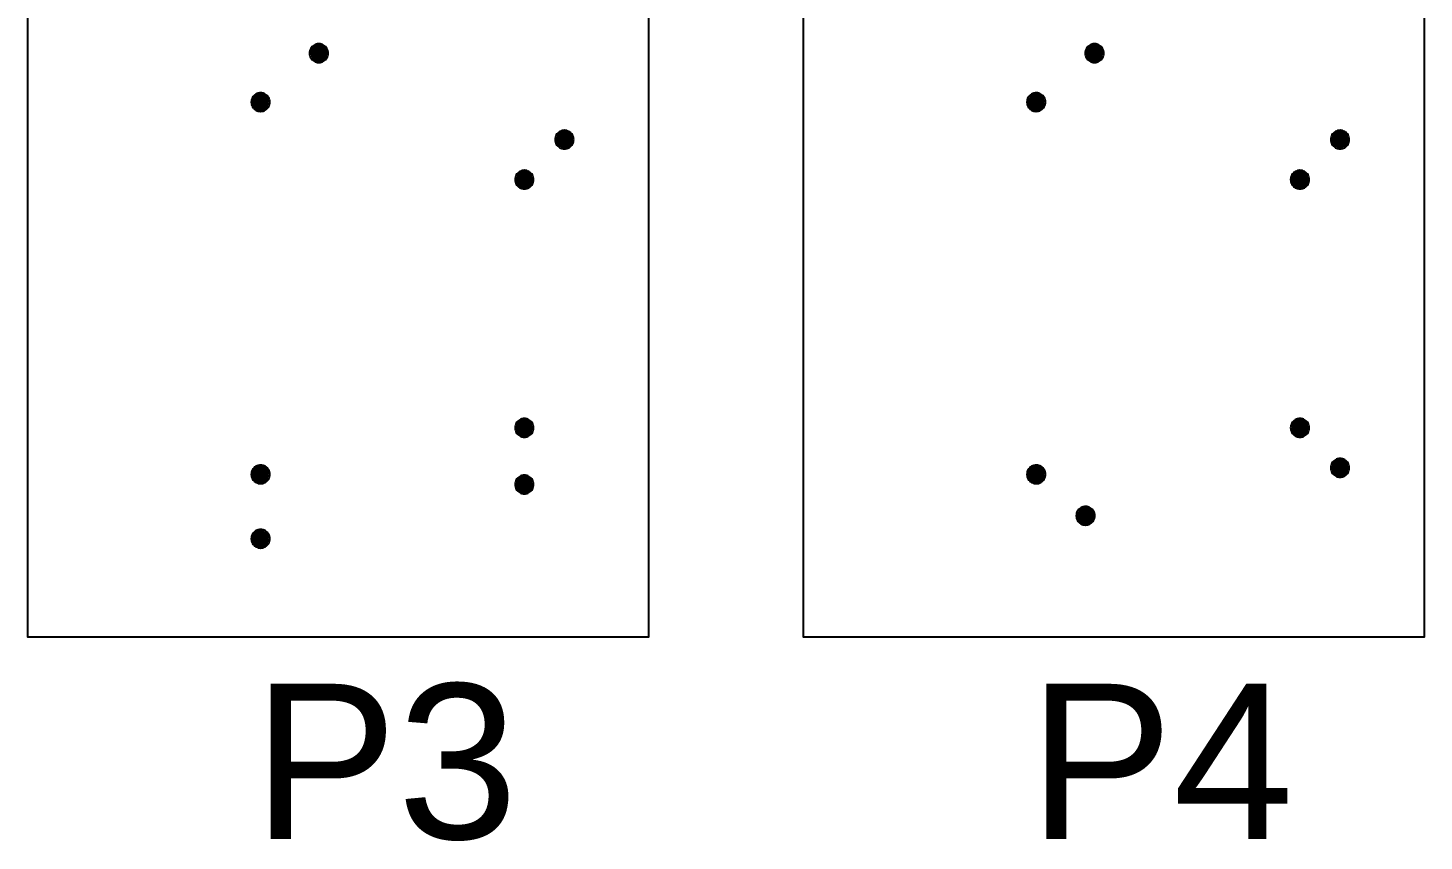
# Model space of a CAD drawing. Extents: x -2 to 177, y -6 to 16.
# Drawn here: x 123 to 132, y -5.81 to -0.57 of the extents above; entities that cross this region are included whole.
import ezdxf

# ---------------------------------------------------------------- set-up
doc = ezdxf.new("R2010")
doc.units = 0
doc.layers.get('0').update_dxf_attribs({"color": 255, "linetype": 'continuous'})
for name, color, linetype in [('Outline', 1, 'continuous'), ('P3', 121, 'continuous'), ('P4', 235, 'continuous'), ('V3', 115, 'continuous'), ('V4', 164, 'continuous')]:
    doc.layers.add(name, color=color, linetype=linetype)
doc.styles.get("Standard").update_dxf_attribs({"font": 'ARIAL.TTF'})

msp = doc.modelspace()

# ---------------------------------------------------------------- linework, layer by layer
at = {"layer": 'Outline'}
for points in [[(127, 4.5), (127, -4.5), (123, -4.5), (123, 4.5)], [(132, 4.5), (132, -4.5), (128, -4.5), (128, 4.5)]]:
    msp.add_lwpolyline(points, close=True, dxfattribs=at)
at = {"layer": 'P3'}
for points in [[(124.9354, -0.735), (124.9348, -0.7272), (124.9333, -0.7195), (124.9308, -0.7121), (124.9273, -0.705), (124.923, -0.6985), (124.9178, -0.6926), (124.9119, -0.6874), (124.9054, -0.6831), (124.8983, -0.6796), (124.8909, -0.6771), (124.8832, -0.6755), (124.8754, -0.675), (124.8675, -0.6755), (124.8598, -0.6771), (124.8524, -0.6796), (124.8454, -0.6831), (124.8388, -0.6874), (124.8329, -0.6926), (124.8278, -0.6985), (124.8234, -0.705), (124.8199, -0.7121), (124.8174, -0.7195), (124.8159, -0.7272), (124.8154, -0.735), (124.8159, -0.7429), (124.8174, -0.7506), (124.8199, -0.758), (124.8234, -0.765), (124.8278, -0.7716), (124.8329, -0.7775), (124.8388, -0.7826), (124.8454, -0.787), (124.8524, -0.7905), (124.8598, -0.793), (124.8675, -0.7945), (124.8754, -0.795), (124.8832, -0.7945), (124.8909, -0.793), (124.8983, -0.7905), (124.9054, -0.787), (124.9119, -0.7826), (124.9178, -0.7775), (124.923, -0.7716), (124.9273, -0.765), (124.9308, -0.758), (124.9333, -0.7506), (124.9348, -0.7429), (124.9354, -0.735)], [(124.56, -1.05), (124.5595, -1.0422), (124.558, -1.0345), (124.5554, -1.027), (124.552, -1.02), (124.5476, -1.0135), (124.5424, -1.0076), (124.5365, -1.0024), (124.53, -0.998), (124.523, -0.9946), (124.5155, -0.992), (124.5078, -0.9905), (124.5, -0.99), (124.4922, -0.9905), (124.4845, -0.992), (124.477, -0.9946), (124.47, -0.998), (124.4635, -1.0024), (124.4576, -1.0076), (124.4524, -1.0135), (124.448, -1.02), (124.4446, -1.027), (124.442, -1.0345), (124.4405, -1.0422), (124.44, -1.05), (124.4405, -1.0578), (124.442, -1.0655), (124.4446, -1.073), (124.448, -1.08), (124.4524, -1.0865), (124.4576, -1.0924), (124.4635, -1.0976), (124.47, -1.102), (124.477, -1.1054), (124.4845, -1.108), (124.4922, -1.1095), (124.5, -1.11), (124.5078, -1.1095), (124.5155, -1.108), (124.523, -1.1054), (124.53, -1.102), (124.5365, -1.0976), (124.5424, -1.0924), (124.5476, -1.0865), (124.552, -1.08), (124.5554, -1.073), (124.558, -1.0655), (124.5595, -1.0578), (124.56, -1.05)], [(126.5181, -1.2919), (126.5176, -1.2841), (126.516, -1.2764), (126.5135, -1.2689), (126.5101, -1.2619), (126.5057, -1.2554), (126.5005, -1.2495), (126.4946, -1.2443), (126.4881, -1.2399), (126.4811, -1.2365), (126.4736, -1.234), (126.4659, -1.2324), (126.4581, -1.2319), (126.4503, -1.2324), (126.4426, -1.234), (126.4351, -1.2365), (126.4281, -1.2399), (126.4216, -1.2443), (126.4157, -1.2495), (126.4105, -1.2554), (126.4061, -1.2619), (126.4027, -1.2689), (126.4001, -1.2764), (126.3986, -1.2841), (126.3981, -1.2919), (126.3986, -1.2997), (126.4001, -1.3074), (126.4027, -1.3149), (126.4061, -1.3219), (126.4105, -1.3284), (126.4157, -1.3343), (126.4216, -1.3395), (126.4281, -1.3439), (126.4351, -1.3473), (126.4426, -1.3499), (126.4503, -1.3514), (126.4581, -1.3519), (126.4659, -1.3514), (126.4736, -1.3499), (126.4811, -1.3473), (126.4881, -1.3439), (126.4946, -1.3395), (126.5005, -1.3343), (126.5057, -1.3284), (126.5101, -1.3219), (126.5135, -1.3149), (126.516, -1.3074), (126.5176, -1.2997), (126.5181, -1.2919)], [(126.26, -1.55), (126.2595, -1.5422), (126.258, -1.5345), (126.2554, -1.527), (126.252, -1.52), (126.2476, -1.5135), (126.2424, -1.5076), (126.2365, -1.5024), (126.23, -1.498), (126.223, -1.4946), (126.2155, -1.492), (126.2078, -1.4905), (126.2, -1.49), (126.1922, -1.4905), (126.1845, -1.492), (126.177, -1.4946), (126.17, -1.498), (126.1635, -1.5024), (126.1576, -1.5076), (126.1524, -1.5135), (126.148, -1.52), (126.1446, -1.527), (126.142, -1.5345), (126.1405, -1.5422), (126.14, -1.55), (126.1405, -1.5578), (126.142, -1.5655), (126.1446, -1.573), (126.148, -1.58), (126.1524, -1.5865), (126.1576, -1.5924), (126.1635, -1.5976), (126.17, -1.602), (126.177, -1.6054), (126.1845, -1.608), (126.1922, -1.6095), (126.2, -1.61), (126.2078, -1.6095), (126.2155, -1.608), (126.223, -1.6054), (126.23, -1.602), (126.2365, -1.5976), (126.2424, -1.5924), (126.2476, -1.5865), (126.252, -1.58), (126.2554, -1.573), (126.258, -1.5655), (126.2595, -1.5578), (126.26, -1.55)], [(126.26, -3.15), (126.2595, -3.1422), (126.258, -3.1345), (126.2554, -3.127), (126.252, -3.12), (126.2476, -3.1135), (126.2424, -3.1076), (126.2365, -3.1024), (126.23, -3.098), (126.223, -3.0946), (126.2155, -3.092), (126.2078, -3.0905), (126.2, -3.09), (126.1922, -3.0905), (126.1845, -3.092), (126.177, -3.0946), (126.17, -3.098), (126.1635, -3.1024), (126.1576, -3.1076), (126.1524, -3.1135), (126.148, -3.12), (126.1446, -3.127), (126.142, -3.1345), (126.1405, -3.1422), (126.14, -3.15), (126.1405, -3.1578), (126.142, -3.1655), (126.1446, -3.173), (126.148, -3.18), (126.1524, -3.1865), (126.1576, -3.1924), (126.1635, -3.1976), (126.17, -3.202), (126.177, -3.2054), (126.1845, -3.208), (126.1922, -3.2095), (126.2, -3.21), (126.2078, -3.2095), (126.2155, -3.208), (126.223, -3.2054), (126.23, -3.202), (126.2365, -3.1976), (126.2424, -3.1924), (126.2476, -3.1865), (126.252, -3.18), (126.2554, -3.173), (126.258, -3.1655), (126.2595, -3.1578), (126.26, -3.15)], [(124.56, -3.45), (124.5595, -3.4422), (124.558, -3.4345), (124.5554, -3.427), (124.552, -3.42), (124.5476, -3.4135), (124.5424, -3.4076), (124.5365, -3.4024), (124.53, -3.398), (124.523, -3.3946), (124.5155, -3.392), (124.5078, -3.3905), (124.5, -3.39), (124.4922, -3.3905), (124.4845, -3.392), (124.477, -3.3946), (124.47, -3.398), (124.4635, -3.4024), (124.4576, -3.4076), (124.4524, -3.4135), (124.448, -3.42), (124.4446, -3.427), (124.442, -3.4345), (124.4405, -3.4422), (124.44, -3.45), (124.4405, -3.4578), (124.442, -3.4655), (124.4446, -3.473), (124.448, -3.48), (124.4524, -3.4865), (124.4576, -3.4924), (124.4635, -3.4976), (124.47, -3.502), (124.477, -3.5054), (124.4845, -3.508), (124.4922, -3.5095), (124.5, -3.51), (124.5078, -3.5095), (124.5155, -3.508), (124.523, -3.5054), (124.53, -3.502), (124.5365, -3.4976), (124.5424, -3.4924), (124.5476, -3.4865), (124.552, -3.48), (124.5554, -3.473), (124.558, -3.4655), (124.5595, -3.4578), (124.56, -3.45)], [(126.26, -3.515), (126.2595, -3.5072), (126.258, -3.4995), (126.2554, -3.492), (126.252, -3.485), (126.2476, -3.4785), (126.2424, -3.4726), (126.2365, -3.4674), (126.23, -3.463), (126.223, -3.4596), (126.2155, -3.457), (126.2078, -3.4555), (126.2, -3.455), (126.1922, -3.4555), (126.1845, -3.457), (126.177, -3.4596), (126.17, -3.463), (126.1635, -3.4674), (126.1576, -3.4726), (126.1524, -3.4785), (126.148, -3.485), (126.1446, -3.492), (126.142, -3.4995), (126.1405, -3.5072), (126.14, -3.515), (126.1405, -3.5228), (126.142, -3.5305), (126.1446, -3.538), (126.148, -3.545), (126.1524, -3.5515), (126.1576, -3.5574), (126.1635, -3.5626), (126.17, -3.567), (126.177, -3.5704), (126.1845, -3.573), (126.1922, -3.5745), (126.2, -3.575), (126.2078, -3.5745), (126.2155, -3.573), (126.223, -3.5704), (126.23, -3.567), (126.2365, -3.5626), (126.2424, -3.5574), (126.2476, -3.5515), (126.252, -3.545), (126.2554, -3.538), (126.258, -3.5305), (126.2595, -3.5228), (126.26, -3.515)], [(124.56, -3.865), (124.5595, -3.8572), (124.558, -3.8495), (124.5554, -3.842), (124.552, -3.835), (124.5476, -3.8285), (124.5424, -3.8226), (124.5365, -3.8174), (124.53, -3.813), (124.523, -3.8096), (124.5155, -3.807), (124.5078, -3.8055), (124.5, -3.805), (124.4922, -3.8055), (124.4845, -3.807), (124.477, -3.8096), (124.47, -3.813), (124.4635, -3.8174), (124.4576, -3.8226), (124.4524, -3.8285), (124.448, -3.835), (124.4446, -3.842), (124.442, -3.8495), (124.4405, -3.8572), (124.44, -3.865), (124.4405, -3.8728), (124.442, -3.8805), (124.4446, -3.888), (124.448, -3.895), (124.4524, -3.9015), (124.4576, -3.9074), (124.4635, -3.9126), (124.47, -3.917), (124.477, -3.9204), (124.4845, -3.923), (124.4922, -3.9245), (124.5, -3.925), (124.5078, -3.9245), (124.5155, -3.923), (124.523, -3.9204), (124.53, -3.917), (124.5365, -3.9126), (124.5424, -3.9074), (124.5476, -3.9015), (124.552, -3.895), (124.5554, -3.888), (124.558, -3.8805), (124.5595, -3.8728), (124.56, -3.865)]]:
    msp.add_lwpolyline(points, close=True, dxfattribs=at)
at = {"layer": 'P4'}
for points in [[(129.9354, -0.735), (129.9348, -0.7272), (129.9333, -0.7195), (129.9308, -0.7121), (129.9273, -0.705), (129.923, -0.6985), (129.9178, -0.6926), (129.9119, -0.6874), (129.9054, -0.6831), (129.8983, -0.6796), (129.8909, -0.6771), (129.8832, -0.6755), (129.8754, -0.675), (129.8675, -0.6755), (129.8598, -0.6771), (129.8524, -0.6796), (129.8454, -0.6831), (129.8388, -0.6874), (129.8329, -0.6926), (129.8278, -0.6985), (129.8234, -0.705), (129.8199, -0.7121), (129.8174, -0.7195), (129.8159, -0.7272), (129.8154, -0.735), (129.8159, -0.7429), (129.8174, -0.7506), (129.8199, -0.758), (129.8234, -0.765), (129.8278, -0.7716), (129.8329, -0.7775), (129.8388, -0.7826), (129.8454, -0.787), (129.8524, -0.7905), (129.8598, -0.793), (129.8675, -0.7945), (129.8754, -0.795), (129.8832, -0.7945), (129.8909, -0.793), (129.8983, -0.7905), (129.9054, -0.787), (129.9119, -0.7826), (129.9178, -0.7775), (129.923, -0.7716), (129.9273, -0.765), (129.9308, -0.758), (129.9333, -0.7506), (129.9348, -0.7429), (129.9354, -0.735)], [(129.56, -1.05), (129.5595, -1.0422), (129.558, -1.0345), (129.5554, -1.027), (129.552, -1.02), (129.5476, -1.0135), (129.5424, -1.0076), (129.5365, -1.0024), (129.53, -0.998), (129.523, -0.9946), (129.5155, -0.992), (129.5078, -0.9905), (129.5, -0.99), (129.4922, -0.9905), (129.4845, -0.992), (129.477, -0.9946), (129.47, -0.998), (129.4635, -1.0024), (129.4576, -1.0076), (129.4524, -1.0135), (129.448, -1.02), (129.4446, -1.027), (129.442, -1.0345), (129.4405, -1.0422), (129.44, -1.05), (129.4405, -1.0578), (129.442, -1.0655), (129.4446, -1.073), (129.448, -1.08), (129.4524, -1.0865), (129.4576, -1.0924), (129.4635, -1.0976), (129.47, -1.102), (129.477, -1.1054), (129.4845, -1.108), (129.4922, -1.1095), (129.5, -1.11), (129.5078, -1.1095), (129.5155, -1.108), (129.523, -1.1054), (129.53, -1.102), (129.5365, -1.0976), (129.5424, -1.0924), (129.5476, -1.0865), (129.552, -1.08), (129.5554, -1.073), (129.558, -1.0655), (129.5595, -1.0578), (129.56, -1.05)], [(131.5181, -1.2919), (131.5176, -1.2841), (131.516, -1.2764), (131.5135, -1.2689), (131.5101, -1.2619), (131.5057, -1.2554), (131.5005, -1.2495), (131.4946, -1.2443), (131.4881, -1.2399), (131.4811, -1.2365), (131.4736, -1.234), (131.4659, -1.2324), (131.4581, -1.2319), (131.4503, -1.2324), (131.4426, -1.234), (131.4351, -1.2365), (131.4281, -1.2399), (131.4216, -1.2443), (131.4157, -1.2495), (131.4105, -1.2554), (131.4061, -1.2619), (131.4027, -1.2689), (131.4001, -1.2764), (131.3986, -1.2841), (131.3981, -1.2919), (131.3986, -1.2997), (131.4001, -1.3074), (131.4027, -1.3149), (131.4061, -1.3219), (131.4105, -1.3284), (131.4157, -1.3343), (131.4216, -1.3395), (131.4281, -1.3439), (131.4351, -1.3473), (131.4426, -1.3499), (131.4503, -1.3514), (131.4581, -1.3519), (131.4659, -1.3514), (131.4736, -1.3499), (131.4811, -1.3473), (131.4881, -1.3439), (131.4946, -1.3395), (131.5005, -1.3343), (131.5057, -1.3284), (131.5101, -1.3219), (131.5135, -1.3149), (131.516, -1.3074), (131.5176, -1.2997), (131.5181, -1.2919)], [(131.26, -1.55), (131.2595, -1.5422), (131.258, -1.5345), (131.2554, -1.527), (131.252, -1.52), (131.2476, -1.5135), (131.2424, -1.5076), (131.2365, -1.5024), (131.23, -1.498), (131.223, -1.4946), (131.2155, -1.492), (131.2078, -1.4905), (131.2, -1.49), (131.1922, -1.4905), (131.1845, -1.492), (131.177, -1.4946), (131.17, -1.498), (131.1635, -1.5024), (131.1576, -1.5076), (131.1524, -1.5135), (131.148, -1.52), (131.1446, -1.527), (131.142, -1.5345), (131.1405, -1.5422), (131.14, -1.55), (131.1405, -1.5578), (131.142, -1.5655), (131.1446, -1.573), (131.148, -1.58), (131.1524, -1.5865), (131.1576, -1.5924), (131.1635, -1.5976), (131.17, -1.602), (131.177, -1.6054), (131.1845, -1.608), (131.1922, -1.6095), (131.2, -1.61), (131.2078, -1.6095), (131.2155, -1.608), (131.223, -1.6054), (131.23, -1.602), (131.2365, -1.5976), (131.2424, -1.5924), (131.2476, -1.5865), (131.252, -1.58), (131.2554, -1.573), (131.258, -1.5655), (131.2595, -1.5578), (131.26, -1.55)], [(131.26, -3.15), (131.2595, -3.1422), (131.258, -3.1345), (131.2554, -3.127), (131.252, -3.12), (131.2476, -3.1135), (131.2424, -3.1076), (131.2365, -3.1024), (131.23, -3.098), (131.223, -3.0946), (131.2155, -3.092), (131.2078, -3.0905), (131.2, -3.09), (131.1922, -3.0905), (131.1845, -3.092), (131.177, -3.0946), (131.17, -3.098), (131.1635, -3.1024), (131.1576, -3.1076), (131.1524, -3.1135), (131.148, -3.12), (131.1446, -3.127), (131.142, -3.1345), (131.1405, -3.1422), (131.14, -3.15), (131.1405, -3.1578), (131.142, -3.1655), (131.1446, -3.173), (131.148, -3.18), (131.1524, -3.1865), (131.1576, -3.1924), (131.1635, -3.1976), (131.17, -3.202), (131.177, -3.2054), (131.1845, -3.208), (131.1922, -3.2095), (131.2, -3.21), (131.2078, -3.2095), (131.2155, -3.208), (131.223, -3.2054), (131.23, -3.202), (131.2365, -3.1976), (131.2424, -3.1924), (131.2476, -3.1865), (131.252, -3.18), (131.2554, -3.173), (131.258, -3.1655), (131.2595, -3.1578), (131.26, -3.15)], [(129.56, -3.45), (129.5595, -3.4422), (129.558, -3.4345), (129.5554, -3.427), (129.552, -3.42), (129.5476, -3.4135), (129.5424, -3.4076), (129.5365, -3.4024), (129.53, -3.398), (129.523, -3.3946), (129.5155, -3.392), (129.5078, -3.3905), (129.5, -3.39), (129.4922, -3.3905), (129.4845, -3.392), (129.477, -3.3946), (129.47, -3.398), (129.4635, -3.4024), (129.4576, -3.4076), (129.4524, -3.4135), (129.448, -3.42), (129.4446, -3.427), (129.442, -3.4345), (129.4405, -3.4422), (129.44, -3.45), (129.4405, -3.4578), (129.442, -3.4655), (129.4446, -3.473), (129.448, -3.48), (129.4524, -3.4865), (129.4576, -3.4924), (129.4635, -3.4976), (129.47, -3.502), (129.477, -3.5054), (129.4845, -3.508), (129.4922, -3.5095), (129.5, -3.51), (129.5078, -3.5095), (129.5155, -3.508), (129.523, -3.5054), (129.53, -3.502), (129.5365, -3.4976), (129.5424, -3.4924), (129.5476, -3.4865), (129.552, -3.48), (129.5554, -3.473), (129.558, -3.4655), (129.5595, -3.4578), (129.56, -3.45)], [(131.5181, -3.4081), (131.5176, -3.4003), (131.516, -3.3926), (131.5135, -3.3851), (131.5101, -3.3781), (131.5057, -3.3716), (131.5005, -3.3657), (131.4946, -3.3605), (131.4881, -3.3561), (131.4811, -3.3527), (131.4736, -3.3501), (131.4659, -3.3486), (131.4581, -3.3481), (131.4503, -3.3486), (131.4426, -3.3501), (131.4351, -3.3527), (131.4281, -3.3561), (131.4216, -3.3605), (131.4157, -3.3657), (131.4105, -3.3716), (131.4061, -3.3781), (131.4027, -3.3851), (131.4001, -3.3926), (131.3986, -3.4003), (131.3981, -3.4081), (131.3986, -3.4159), (131.4001, -3.4236), (131.4027, -3.4311), (131.4061, -3.4381), (131.4105, -3.4446), (131.4157, -3.4505), (131.4216, -3.4557), (131.4281, -3.4601), (131.4351, -3.4635), (131.4426, -3.466), (131.4503, -3.4676), (131.4581, -3.4681), (131.4659, -3.4676), (131.4736, -3.466), (131.4811, -3.4635), (131.4881, -3.4601), (131.4946, -3.4557), (131.5005, -3.4505), (131.5057, -3.4446), (131.5101, -3.4381), (131.5135, -3.4311), (131.516, -3.4236), (131.5176, -3.4159), (131.5181, -3.4081)], [(129.8779, -3.7168), (129.8774, -3.7089), (129.8759, -3.7012), (129.8733, -3.6938), (129.8699, -3.6868), (129.8655, -3.6802), (129.8603, -3.6743), (129.8544, -3.6692), (129.8479, -3.6648), (129.8409, -3.6613), (129.8334, -3.6588), (129.8257, -3.6573), (129.8179, -3.6568), (129.8101, -3.6573), (129.8024, -3.6588), (129.7949, -3.6613), (129.7879, -3.6648), (129.7814, -3.6692), (129.7755, -3.6743), (129.7703, -3.6802), (129.7659, -3.6868), (129.7625, -3.6938), (129.76, -3.7012), (129.7584, -3.7089), (129.7579, -3.7168), (129.7584, -3.7246), (129.76, -3.7323), (129.7625, -3.7397), (129.7659, -3.7468), (129.7703, -3.7533), (129.7755, -3.7592), (129.7814, -3.7644), (129.7879, -3.7687), (129.7949, -3.7722), (129.8024, -3.7747), (129.8101, -3.7762), (129.8179, -3.7768), (129.8257, -3.7762), (129.8334, -3.7747), (129.8409, -3.7722), (129.8479, -3.7687), (129.8544, -3.7644), (129.8603, -3.7592), (129.8655, -3.7533), (129.8699, -3.7468), (129.8733, -3.7397), (129.8759, -3.7323), (129.8774, -3.7246), (129.8779, -3.7168)]]:
    msp.add_lwpolyline(points, close=True, dxfattribs=at)
at = {"layer": 'V3'}
for points in [[(124.9254, -0.735), (124.9249, -0.7285), (124.9237, -0.7221), (124.9216, -0.7159), (124.9187, -0.71), (124.915, -0.7046), (124.9107, -0.6997), (124.9058, -0.6954), (124.9004, -0.6917), (124.8945, -0.6888), (124.8883, -0.6867), (124.8819, -0.6855), (124.8754, -0.685), (124.8688, -0.6855), (124.8624, -0.6867), (124.8562, -0.6888), (124.8504, -0.6917), (124.8449, -0.6954), (124.84, -0.6997), (124.8357, -0.7046), (124.8321, -0.71), (124.8292, -0.7159), (124.8271, -0.7221), (124.8258, -0.7285), (124.8254, -0.735), (124.8258, -0.7416), (124.8271, -0.748), (124.8292, -0.7542), (124.8321, -0.76), (124.8357, -0.7655), (124.84, -0.7704), (124.8449, -0.7747), (124.8504, -0.7783), (124.8562, -0.7812), (124.8624, -0.7833), (124.8688, -0.7846), (124.8754, -0.785), (124.8819, -0.7846), (124.8883, -0.7833), (124.8945, -0.7812), (124.9004, -0.7783), (124.9058, -0.7747), (124.9107, -0.7704), (124.915, -0.7655), (124.9187, -0.76), (124.9216, -0.7542), (124.9237, -0.748), (124.9249, -0.7416), (124.9254, -0.735)], [(124.55, -1.05), (124.5496, -1.0435), (124.5483, -1.0371), (124.5462, -1.0309), (124.5433, -1.025), (124.5397, -1.0196), (124.5354, -1.0146), (124.5304, -1.0103), (124.525, -1.0067), (124.5191, -1.0038), (124.5129, -1.0017), (124.5065, -1.0004), (124.5, -1), (124.4935, -1.0004), (124.4871, -1.0017), (124.4809, -1.0038), (124.475, -1.0067), (124.4696, -1.0103), (124.4646, -1.0146), (124.4603, -1.0196), (124.4567, -1.025), (124.4538, -1.0309), (124.4517, -1.0371), (124.4504, -1.0435), (124.45, -1.05), (124.4504, -1.0565), (124.4517, -1.0629), (124.4538, -1.0691), (124.4567, -1.075), (124.4603, -1.0804), (124.4646, -1.0854), (124.4696, -1.0897), (124.475, -1.0933), (124.4809, -1.0962), (124.4871, -1.0983), (124.4935, -1.0996), (124.5, -1.1), (124.5065, -1.0996), (124.5129, -1.0983), (124.5191, -1.0962), (124.525, -1.0933), (124.5304, -1.0897), (124.5354, -1.0854), (124.5397, -1.0804), (124.5433, -1.075), (124.5462, -1.0691), (124.5483, -1.0629), (124.5496, -1.0565), (124.55, -1.05)], [(126.5081, -1.2919), (126.5077, -1.2854), (126.5064, -1.279), (126.5043, -1.2728), (126.5014, -1.2669), (126.4978, -1.2615), (126.4934, -1.2566), (126.4885, -1.2522), (126.4831, -1.2486), (126.4772, -1.2457), (126.471, -1.2436), (126.4646, -1.2423), (126.4581, -1.2419), (126.4516, -1.2423), (126.4452, -1.2436), (126.439, -1.2457), (126.4331, -1.2486), (126.4277, -1.2522), (126.4227, -1.2566), (126.4184, -1.2615), (126.4148, -1.2669), (126.4119, -1.2728), (126.4098, -1.279), (126.4085, -1.2854), (126.4081, -1.2919), (126.4085, -1.2984), (126.4098, -1.3048), (126.4119, -1.311), (126.4148, -1.3169), (126.4184, -1.3223), (126.4227, -1.3273), (126.4277, -1.3316), (126.4331, -1.3352), (126.439, -1.3381), (126.4452, -1.3402), (126.4516, -1.3415), (126.4581, -1.3419), (126.4646, -1.3415), (126.471, -1.3402), (126.4772, -1.3381), (126.4831, -1.3352), (126.4885, -1.3316), (126.4934, -1.3273), (126.4978, -1.3223), (126.5014, -1.3169), (126.5043, -1.311), (126.5064, -1.3048), (126.5077, -1.2984), (126.5081, -1.2919)], [(126.25, -1.55), (126.2496, -1.5435), (126.2483, -1.5371), (126.2462, -1.5309), (126.2433, -1.525), (126.2397, -1.5196), (126.2354, -1.5146), (126.2304, -1.5103), (126.225, -1.5067), (126.2191, -1.5038), (126.2129, -1.5017), (126.2065, -1.5004), (126.2, -1.5), (126.1935, -1.5004), (126.1871, -1.5017), (126.1809, -1.5038), (126.175, -1.5067), (126.1696, -1.5103), (126.1646, -1.5146), (126.1603, -1.5196), (126.1567, -1.525), (126.1538, -1.5309), (126.1517, -1.5371), (126.1504, -1.5435), (126.15, -1.55), (126.1504, -1.5565), (126.1517, -1.5629), (126.1538, -1.5691), (126.1567, -1.575), (126.1603, -1.5804), (126.1646, -1.5854), (126.1696, -1.5897), (126.175, -1.5933), (126.1809, -1.5962), (126.1871, -1.5983), (126.1935, -1.5996), (126.2, -1.6), (126.2065, -1.5996), (126.2129, -1.5983), (126.2191, -1.5962), (126.225, -1.5933), (126.2304, -1.5897), (126.2354, -1.5854), (126.2397, -1.5804), (126.2433, -1.575), (126.2462, -1.5691), (126.2483, -1.5629), (126.2496, -1.5565), (126.25, -1.55)], [(126.25, -3.15), (126.2496, -3.1435), (126.2483, -3.1371), (126.2462, -3.1309), (126.2433, -3.125), (126.2397, -3.1196), (126.2354, -3.1146), (126.2304, -3.1103), (126.225, -3.1067), (126.2191, -3.1038), (126.2129, -3.1017), (126.2065, -3.1004), (126.2, -3.1), (126.1935, -3.1004), (126.1871, -3.1017), (126.1809, -3.1038), (126.175, -3.1067), (126.1696, -3.1103), (126.1646, -3.1146), (126.1603, -3.1196), (126.1567, -3.125), (126.1538, -3.1309), (126.1517, -3.1371), (126.1504, -3.1435), (126.15, -3.15), (126.1504, -3.1565), (126.1517, -3.1629), (126.1538, -3.1691), (126.1567, -3.175), (126.1603, -3.1804), (126.1646, -3.1854), (126.1696, -3.1897), (126.175, -3.1933), (126.1809, -3.1962), (126.1871, -3.1983), (126.1935, -3.1996), (126.2, -3.2), (126.2065, -3.1996), (126.2129, -3.1983), (126.2191, -3.1962), (126.225, -3.1933), (126.2304, -3.1897), (126.2354, -3.1854), (126.2397, -3.1804), (126.2433, -3.175), (126.2462, -3.1691), (126.2483, -3.1629), (126.2496, -3.1565), (126.25, -3.15)], [(124.55, -3.45), (124.5496, -3.4435), (124.5483, -3.4371), (124.5462, -3.4309), (124.5433, -3.425), (124.5397, -3.4196), (124.5354, -3.4146), (124.5304, -3.4103), (124.525, -3.4067), (124.5191, -3.4038), (124.5129, -3.4017), (124.5065, -3.4004), (124.5, -3.4), (124.4935, -3.4004), (124.4871, -3.4017), (124.4809, -3.4038), (124.475, -3.4067), (124.4696, -3.4103), (124.4646, -3.4146), (124.4603, -3.4196), (124.4567, -3.425), (124.4538, -3.4309), (124.4517, -3.4371), (124.4504, -3.4435), (124.45, -3.45), (124.4504, -3.4565), (124.4517, -3.4629), (124.4538, -3.4691), (124.4567, -3.475), (124.4603, -3.4804), (124.4646, -3.4854), (124.4696, -3.4897), (124.475, -3.4933), (124.4809, -3.4962), (124.4871, -3.4983), (124.4935, -3.4996), (124.5, -3.5), (124.5065, -3.4996), (124.5129, -3.4983), (124.5191, -3.4962), (124.525, -3.4933), (124.5304, -3.4897), (124.5354, -3.4854), (124.5397, -3.4804), (124.5433, -3.475), (124.5462, -3.4691), (124.5483, -3.4629), (124.5496, -3.4565), (124.55, -3.45)], [(126.25, -3.515), (126.2496, -3.5085), (126.2483, -3.5021), (126.2462, -3.4959), (126.2433, -3.49), (126.2397, -3.4846), (126.2354, -3.4796), (126.2304, -3.4753), (126.225, -3.4717), (126.2191, -3.4688), (126.2129, -3.4667), (126.2065, -3.4654), (126.2, -3.465), (126.1935, -3.4654), (126.1871, -3.4667), (126.1809, -3.4688), (126.175, -3.4717), (126.1696, -3.4753), (126.1646, -3.4796), (126.1603, -3.4846), (126.1567, -3.49), (126.1538, -3.4959), (126.1517, -3.5021), (126.1504, -3.5085), (126.15, -3.515), (126.1504, -3.5215), (126.1517, -3.5279), (126.1538, -3.5341), (126.1567, -3.54), (126.1603, -3.5454), (126.1646, -3.5504), (126.1696, -3.5547), (126.175, -3.5583), (126.1809, -3.5612), (126.1871, -3.5633), (126.1935, -3.5646), (126.2, -3.565), (126.2065, -3.5646), (126.2129, -3.5633), (126.2191, -3.5612), (126.225, -3.5583), (126.2304, -3.5547), (126.2354, -3.5504), (126.2397, -3.5454), (126.2433, -3.54), (126.2462, -3.5341), (126.2483, -3.5279), (126.2496, -3.5215), (126.25, -3.515)], [(124.55, -3.865), (124.5496, -3.8585), (124.5483, -3.8521), (124.5462, -3.8459), (124.5433, -3.84), (124.5397, -3.8346), (124.5354, -3.8296), (124.5304, -3.8253), (124.525, -3.8217), (124.5191, -3.8188), (124.5129, -3.8167), (124.5065, -3.8154), (124.5, -3.815), (124.4935, -3.8154), (124.4871, -3.8167), (124.4809, -3.8188), (124.475, -3.8217), (124.4696, -3.8253), (124.4646, -3.8296), (124.4603, -3.8346), (124.4567, -3.84), (124.4538, -3.8459), (124.4517, -3.8521), (124.4504, -3.8585), (124.45, -3.865), (124.4504, -3.8715), (124.4517, -3.8779), (124.4538, -3.8841), (124.4567, -3.89), (124.4603, -3.8954), (124.4646, -3.9004), (124.4696, -3.9047), (124.475, -3.9083), (124.4809, -3.9112), (124.4871, -3.9133), (124.4935, -3.9146), (124.5, -3.915), (124.5065, -3.9146), (124.5129, -3.9133), (124.5191, -3.9112), (124.525, -3.9083), (124.5304, -3.9047), (124.5354, -3.9004), (124.5397, -3.8954), (124.5433, -3.89), (124.5462, -3.8841), (124.5483, -3.8779), (124.5496, -3.8715), (124.55, -3.865)]]:
    msp.add_lwpolyline(points, close=True, dxfattribs=at)
for points in [[(124.8292, -0.7159), (124.8254, -0.735), (124.8754, -0.735)], [(124.84, -0.6997), (124.8292, -0.7159), (124.8754, -0.735)], [(124.8562, -0.6888), (124.84, -0.6997), (124.8754, -0.735)], [(124.8754, -0.685), (124.8562, -0.6888), (124.8754, -0.735)], [(124.8945, -0.6888), (124.8754, -0.685), (124.8754, -0.735)], [(124.9107, -0.6997), (124.8945, -0.6888), (124.8754, -0.735)], [(124.9216, -0.7159), (124.9107, -0.6997), (124.8754, -0.735)], [(124.9254, -0.735), (124.9216, -0.7159), (124.8754, -0.735)], [(124.8254, -0.735), (124.8292, -0.7542), (124.8754, -0.735)], [(124.8292, -0.7542), (124.84, -0.7704), (124.8754, -0.735)], [(124.84, -0.7704), (124.8562, -0.7812), (124.8754, -0.735)], [(124.8562, -0.7812), (124.8754, -0.785), (124.8754, -0.735)], [(124.8754, -0.785), (124.8945, -0.7812), (124.8754, -0.735)], [(124.8945, -0.7812), (124.9107, -0.7704), (124.8754, -0.735)], [(124.9107, -0.7704), (124.9216, -0.7542), (124.8754, -0.735)], [(124.9216, -0.7542), (124.9254, -0.735), (124.8754, -0.735)], [(124.4538, -1.0309), (124.45, -1.05), (124.5, -1.05)], [(124.45, -1.05), (124.4538, -1.0691), (124.5, -1.05)], [(124.4646, -1.0146), (124.4538, -1.0309), (124.5, -1.05)], [(124.4538, -1.0691), (124.4646, -1.0854), (124.5, -1.05)], [(124.4809, -1.0038), (124.4646, -1.0146), (124.5, -1.05)], [(124.4646, -1.0854), (124.4809, -1.0962), (124.5, -1.05)], [(124.5, -1), (124.4809, -1.0038), (124.5, -1.05)], [(124.4809, -1.0962), (124.5, -1.1), (124.5, -1.05)], [(124.5191, -1.0038), (124.5, -1), (124.5, -1.05)], [(124.5354, -1.0146), (124.5191, -1.0038), (124.5, -1.05)], [(124.5462, -1.0309), (124.5354, -1.0146), (124.5, -1.05)], [(124.55, -1.05), (124.5462, -1.0309), (124.5, -1.05)], [(124.5, -1.1), (124.5191, -1.0962), (124.5, -1.05)], [(124.5191, -1.0962), (124.5354, -1.0854), (124.5, -1.05)], [(124.5354, -1.0854), (124.5462, -1.0691), (124.5, -1.05)], [(124.5462, -1.0691), (124.55, -1.05), (124.5, -1.05)], [(126.4227, -1.2566), (126.4119, -1.2728), (126.4581, -1.2919)], [(126.439, -1.2457), (126.4227, -1.2566), (126.4581, -1.2919)], [(126.4581, -1.2419), (126.439, -1.2457), (126.4581, -1.2919)], [(126.4772, -1.2457), (126.4581, -1.2419), (126.4581, -1.2919)], [(126.4934, -1.2566), (126.4772, -1.2457), (126.4581, -1.2919)], [(126.5043, -1.2728), (126.4934, -1.2566), (126.4581, -1.2919)], [(126.4119, -1.2728), (126.4081, -1.2919), (126.4581, -1.2919)], [(126.4081, -1.2919), (126.4119, -1.311), (126.4581, -1.2919)], [(126.4119, -1.311), (126.4227, -1.3273), (126.4581, -1.2919)], [(126.4227, -1.3273), (126.439, -1.3381), (126.4581, -1.2919)], [(126.439, -1.3381), (126.4581, -1.3419), (126.4581, -1.2919)], [(126.5081, -1.2919), (126.5043, -1.2728), (126.4581, -1.2919)], [(126.4581, -1.3419), (126.4772, -1.3381), (126.4581, -1.2919)], [(126.4772, -1.3381), (126.4934, -1.3273), (126.4581, -1.2919)], [(126.4934, -1.3273), (126.5043, -1.311), (126.4581, -1.2919)], [(126.5043, -1.311), (126.5081, -1.2919), (126.4581, -1.2919)], [(126.1646, -1.5146), (126.1538, -1.5309), (126.2, -1.55)], [(126.1809, -1.5038), (126.1646, -1.5146), (126.2, -1.55)], [(126.2, -1.5), (126.1809, -1.5038), (126.2, -1.55)], [(126.2191, -1.5038), (126.2, -1.5), (126.2, -1.55)], [(126.2354, -1.5146), (126.2191, -1.5038), (126.2, -1.55)], [(126.2462, -1.5309), (126.2354, -1.5146), (126.2, -1.55)], [(126.1538, -1.5309), (126.15, -1.55), (126.2, -1.55)], [(126.15, -1.55), (126.1538, -1.5691), (126.2, -1.55)], [(126.1538, -1.5691), (126.1646, -1.5854), (126.2, -1.55)], [(126.1646, -1.5854), (126.1809, -1.5962), (126.2, -1.55)], [(126.1809, -1.5962), (126.2, -1.6), (126.2, -1.55)], [(126.25, -1.55), (126.2462, -1.5309), (126.2, -1.55)], [(126.2, -1.6), (126.2191, -1.5962), (126.2, -1.55)], [(126.2191, -1.5962), (126.2354, -1.5854), (126.2, -1.55)], [(126.2354, -1.5854), (126.2462, -1.5691), (126.2, -1.55)], [(126.2462, -1.5691), (126.25, -1.55), (126.2, -1.55)], [(126.1538, -3.1309), (126.15, -3.15), (126.2, -3.15)], [(126.1646, -3.1146), (126.1538, -3.1309), (126.2, -3.15)], [(126.1809, -3.1038), (126.1646, -3.1146), (126.2, -3.15)], [(126.2, -3.1), (126.1809, -3.1038), (126.2, -3.15)], [(126.2191, -3.1038), (126.2, -3.1), (126.2, -3.15)], [(126.2354, -3.1146), (126.2191, -3.1038), (126.2, -3.15)], [(126.2462, -3.1309), (126.2354, -3.1146), (126.2, -3.15)], [(126.25, -3.15), (126.2462, -3.1309), (126.2, -3.15)], [(126.15, -3.15), (126.1538, -3.1691), (126.2, -3.15)], [(126.1538, -3.1691), (126.1646, -3.1854), (126.2, -3.15)], [(126.1646, -3.1854), (126.1809, -3.1962), (126.2, -3.15)], [(126.1809, -3.1962), (126.2, -3.2), (126.2, -3.15)], [(126.2, -3.2), (126.2191, -3.1962), (126.2, -3.15)], [(126.2191, -3.1962), (126.2354, -3.1854), (126.2, -3.15)], [(126.2354, -3.1854), (126.2462, -3.1691), (126.2, -3.15)], [(126.2462, -3.1691), (126.25, -3.15), (126.2, -3.15)], [(124.4646, -3.4146), (124.4538, -3.4309), (124.5, -3.45)], [(124.4809, -3.4038), (124.4646, -3.4146), (124.5, -3.45)], [(124.5, -3.4), (124.4809, -3.4038), (124.5, -3.45)], [(124.5191, -3.4038), (124.5, -3.4), (124.5, -3.45)], [(124.5354, -3.4146), (124.5191, -3.4038), (124.5, -3.45)], [(124.5462, -3.4309), (124.5354, -3.4146), (124.5, -3.45)], [(124.4538, -3.4309), (124.45, -3.45), (124.5, -3.45)], [(124.45, -3.45), (124.4538, -3.4691), (124.5, -3.45)], [(124.4538, -3.4691), (124.4646, -3.4854), (124.5, -3.45)], [(124.4646, -3.4854), (124.4809, -3.4962), (124.5, -3.45)], [(124.4809, -3.4962), (124.5, -3.5), (124.5, -3.45)], [(124.55, -3.45), (124.5462, -3.4309), (124.5, -3.45)], [(124.5, -3.5), (124.5191, -3.4962), (124.5, -3.45)], [(124.5191, -3.4962), (124.5354, -3.4854), (124.5, -3.45)], [(124.5354, -3.4854), (124.5462, -3.4691), (124.5, -3.45)], [(124.5462, -3.4691), (124.55, -3.45), (124.5, -3.45)], [(126.1538, -3.4959), (126.15, -3.515), (126.2, -3.515)], [(126.1646, -3.4796), (126.1538, -3.4959), (126.2, -3.515)], [(126.1809, -3.4688), (126.1646, -3.4796), (126.2, -3.515)], [(126.2, -3.465), (126.1809, -3.4688), (126.2, -3.515)], [(126.2191, -3.4688), (126.2, -3.465), (126.2, -3.515)], [(126.2354, -3.4796), (126.2191, -3.4688), (126.2, -3.515)], [(126.2462, -3.4959), (126.2354, -3.4796), (126.2, -3.515)], [(126.25, -3.515), (126.2462, -3.4959), (126.2, -3.515)], [(126.15, -3.515), (126.1538, -3.5341), (126.2, -3.515)], [(126.1538, -3.5341), (126.1646, -3.5504), (126.2, -3.515)], [(126.1646, -3.5504), (126.1809, -3.5612), (126.2, -3.515)], [(126.1809, -3.5612), (126.2, -3.565), (126.2, -3.515)], [(126.2, -3.565), (126.2191, -3.5612), (126.2, -3.515)], [(126.2191, -3.5612), (126.2354, -3.5504), (126.2, -3.515)], [(126.2354, -3.5504), (126.2462, -3.5341), (126.2, -3.515)], [(126.2462, -3.5341), (126.25, -3.515), (126.2, -3.515)], [(124.4538, -3.8459), (124.45, -3.865), (124.5, -3.865)], [(124.45, -3.865), (124.4538, -3.8841), (124.5, -3.865)], [(124.4646, -3.8296), (124.4538, -3.8459), (124.5, -3.865)], [(124.4538, -3.8841), (124.4646, -3.9004), (124.5, -3.865)], [(124.4809, -3.8188), (124.4646, -3.8296), (124.5, -3.865)], [(124.4646, -3.9004), (124.4809, -3.9112), (124.5, -3.865)], [(124.5, -3.815), (124.4809, -3.8188), (124.5, -3.865)], [(124.4809, -3.9112), (124.5, -3.915), (124.5, -3.865)], [(124.5191, -3.8188), (124.5, -3.815), (124.5, -3.865)], [(124.5354, -3.8296), (124.5191, -3.8188), (124.5, -3.865)], [(124.5462, -3.8459), (124.5354, -3.8296), (124.5, -3.865)], [(124.55, -3.865), (124.5462, -3.8459), (124.5, -3.865)], [(124.5, -3.915), (124.5191, -3.9112), (124.5, -3.865)], [(124.5191, -3.9112), (124.5354, -3.9004), (124.5, -3.865)], [(124.5354, -3.9004), (124.5462, -3.8841), (124.5, -3.865)], [(124.5462, -3.8841), (124.55, -3.865), (124.5, -3.865)]]:
    msp.add_solid(points, dxfattribs=at)
at = {"layer": 'V4'}
for points in [[(129.9254, -0.735), (129.9249, -0.7285), (129.9237, -0.7221), (129.9216, -0.7159), (129.9187, -0.71), (129.915, -0.7046), (129.9107, -0.6997), (129.9058, -0.6954), (129.9004, -0.6917), (129.8945, -0.6888), (129.8883, -0.6867), (129.8819, -0.6855), (129.8754, -0.685), (129.8688, -0.6855), (129.8624, -0.6867), (129.8562, -0.6888), (129.8504, -0.6917), (129.8449, -0.6954), (129.84, -0.6997), (129.8357, -0.7046), (129.8321, -0.71), (129.8292, -0.7159), (129.8271, -0.7221), (129.8258, -0.7285), (129.8254, -0.735), (129.8258, -0.7416), (129.8271, -0.748), (129.8292, -0.7542), (129.8321, -0.76), (129.8357, -0.7655), (129.84, -0.7704), (129.8449, -0.7747), (129.8504, -0.7783), (129.8562, -0.7812), (129.8624, -0.7833), (129.8688, -0.7846), (129.8754, -0.785), (129.8819, -0.7846), (129.8883, -0.7833), (129.8945, -0.7812), (129.9004, -0.7783), (129.9058, -0.7747), (129.9107, -0.7704), (129.915, -0.7655), (129.9187, -0.76), (129.9216, -0.7542), (129.9237, -0.748), (129.9249, -0.7416), (129.9254, -0.735)], [(129.55, -1.05), (129.5496, -1.0435), (129.5483, -1.0371), (129.5462, -1.0309), (129.5433, -1.025), (129.5397, -1.0196), (129.5354, -1.0146), (129.5304, -1.0103), (129.525, -1.0067), (129.5191, -1.0038), (129.5129, -1.0017), (129.5065, -1.0004), (129.5, -1), (129.4935, -1.0004), (129.4871, -1.0017), (129.4809, -1.0038), (129.475, -1.0067), (129.4696, -1.0103), (129.4646, -1.0146), (129.4603, -1.0196), (129.4567, -1.025), (129.4538, -1.0309), (129.4517, -1.0371), (129.4504, -1.0435), (129.45, -1.05), (129.4504, -1.0565), (129.4517, -1.0629), (129.4538, -1.0691), (129.4567, -1.075), (129.4603, -1.0804), (129.4646, -1.0854), (129.4696, -1.0897), (129.475, -1.0933), (129.4809, -1.0962), (129.4871, -1.0983), (129.4935, -1.0996), (129.5, -1.1), (129.5065, -1.0996), (129.5129, -1.0983), (129.5191, -1.0962), (129.525, -1.0933), (129.5304, -1.0897), (129.5354, -1.0854), (129.5397, -1.0804), (129.5433, -1.075), (129.5462, -1.0691), (129.5483, -1.0629), (129.5496, -1.0565), (129.55, -1.05)], [(131.5081, -1.2919), (131.5077, -1.2854), (131.5064, -1.279), (131.5043, -1.2728), (131.5014, -1.2669), (131.4978, -1.2615), (131.4934, -1.2566), (131.4885, -1.2522), (131.4831, -1.2486), (131.4772, -1.2457), (131.471, -1.2436), (131.4646, -1.2423), (131.4581, -1.2419), (131.4516, -1.2423), (131.4452, -1.2436), (131.439, -1.2457), (131.4331, -1.2486), (131.4277, -1.2522), (131.4227, -1.2566), (131.4184, -1.2615), (131.4148, -1.2669), (131.4119, -1.2728), (131.4098, -1.279), (131.4085, -1.2854), (131.4081, -1.2919), (131.4085, -1.2984), (131.4098, -1.3048), (131.4119, -1.311), (131.4148, -1.3169), (131.4184, -1.3223), (131.4227, -1.3273), (131.4277, -1.3316), (131.4331, -1.3352), (131.439, -1.3381), (131.4452, -1.3402), (131.4516, -1.3415), (131.4581, -1.3419), (131.4646, -1.3415), (131.471, -1.3402), (131.4772, -1.3381), (131.4831, -1.3352), (131.4885, -1.3316), (131.4934, -1.3273), (131.4978, -1.3223), (131.5014, -1.3169), (131.5043, -1.311), (131.5064, -1.3048), (131.5077, -1.2984), (131.5081, -1.2919)], [(131.25, -1.55), (131.2496, -1.5435), (131.2483, -1.5371), (131.2462, -1.5309), (131.2433, -1.525), (131.2397, -1.5196), (131.2354, -1.5146), (131.2304, -1.5103), (131.225, -1.5067), (131.2191, -1.5038), (131.2129, -1.5017), (131.2065, -1.5004), (131.2, -1.5), (131.1935, -1.5004), (131.1871, -1.5017), (131.1809, -1.5038), (131.175, -1.5067), (131.1696, -1.5103), (131.1646, -1.5146), (131.1603, -1.5196), (131.1567, -1.525), (131.1538, -1.5309), (131.1517, -1.5371), (131.1504, -1.5435), (131.15, -1.55), (131.1504, -1.5565), (131.1517, -1.5629), (131.1538, -1.5691), (131.1567, -1.575), (131.1603, -1.5804), (131.1646, -1.5854), (131.1696, -1.5897), (131.175, -1.5933), (131.1809, -1.5962), (131.1871, -1.5983), (131.1935, -1.5996), (131.2, -1.6), (131.2065, -1.5996), (131.2129, -1.5983), (131.2191, -1.5962), (131.225, -1.5933), (131.2304, -1.5897), (131.2354, -1.5854), (131.2397, -1.5804), (131.2433, -1.575), (131.2462, -1.5691), (131.2483, -1.5629), (131.2496, -1.5565), (131.25, -1.55)], [(131.25, -3.15), (131.2496, -3.1435), (131.2483, -3.1371), (131.2462, -3.1309), (131.2433, -3.125), (131.2397, -3.1196), (131.2354, -3.1146), (131.2304, -3.1103), (131.225, -3.1067), (131.2191, -3.1038), (131.2129, -3.1017), (131.2065, -3.1004), (131.2, -3.1), (131.1935, -3.1004), (131.1871, -3.1017), (131.1809, -3.1038), (131.175, -3.1067), (131.1696, -3.1103), (131.1646, -3.1146), (131.1603, -3.1196), (131.1567, -3.125), (131.1538, -3.1309), (131.1517, -3.1371), (131.1504, -3.1435), (131.15, -3.15), (131.1504, -3.1565), (131.1517, -3.1629), (131.1538, -3.1691), (131.1567, -3.175), (131.1603, -3.1804), (131.1646, -3.1854), (131.1696, -3.1897), (131.175, -3.1933), (131.1809, -3.1962), (131.1871, -3.1983), (131.1935, -3.1996), (131.2, -3.2), (131.2065, -3.1996), (131.2129, -3.1983), (131.2191, -3.1962), (131.225, -3.1933), (131.2304, -3.1897), (131.2354, -3.1854), (131.2397, -3.1804), (131.2433, -3.175), (131.2462, -3.1691), (131.2483, -3.1629), (131.2496, -3.1565), (131.25, -3.15)], [(129.55, -3.45), (129.5496, -3.4435), (129.5483, -3.4371), (129.5462, -3.4309), (129.5433, -3.425), (129.5397, -3.4196), (129.5354, -3.4146), (129.5304, -3.4103), (129.525, -3.4067), (129.5191, -3.4038), (129.5129, -3.4017), (129.5065, -3.4004), (129.5, -3.4), (129.4935, -3.4004), (129.4871, -3.4017), (129.4809, -3.4038), (129.475, -3.4067), (129.4696, -3.4103), (129.4646, -3.4146), (129.4603, -3.4196), (129.4567, -3.425), (129.4538, -3.4309), (129.4517, -3.4371), (129.4504, -3.4435), (129.45, -3.45), (129.4504, -3.4565), (129.4517, -3.4629), (129.4538, -3.4691), (129.4567, -3.475), (129.4603, -3.4804), (129.4646, -3.4854), (129.4696, -3.4897), (129.475, -3.4933), (129.4809, -3.4962), (129.4871, -3.4983), (129.4935, -3.4996), (129.5, -3.5), (129.5065, -3.4996), (129.5129, -3.4983), (129.5191, -3.4962), (129.525, -3.4933), (129.5304, -3.4897), (129.5354, -3.4854), (129.5397, -3.4804), (129.5433, -3.475), (129.5462, -3.4691), (129.5483, -3.4629), (129.5496, -3.4565), (129.55, -3.45)], [(131.5081, -3.4081), (131.5077, -3.4016), (131.5064, -3.3952), (131.5043, -3.389), (131.5014, -3.3831), (131.4978, -3.3777), (131.4934, -3.3727), (131.4885, -3.3684), (131.4831, -3.3648), (131.4772, -3.3619), (131.471, -3.3598), (131.4646, -3.3585), (131.4581, -3.3581), (131.4516, -3.3585), (131.4452, -3.3598), (131.439, -3.3619), (131.4331, -3.3648), (131.4277, -3.3684), (131.4227, -3.3727), (131.4184, -3.3777), (131.4148, -3.3831), (131.4119, -3.389), (131.4098, -3.3952), (131.4085, -3.4016), (131.4081, -3.4081), (131.4085, -3.4146), (131.4098, -3.421), (131.4119, -3.4272), (131.4148, -3.4331), (131.4184, -3.4385), (131.4227, -3.4434), (131.4277, -3.4478), (131.4331, -3.4514), (131.439, -3.4543), (131.4452, -3.4564), (131.4516, -3.4577), (131.4581, -3.4581), (131.4646, -3.4577), (131.471, -3.4564), (131.4772, -3.4543), (131.4831, -3.4514), (131.4885, -3.4478), (131.4934, -3.4434), (131.4978, -3.4385), (131.5014, -3.4331), (131.5043, -3.4272), (131.5064, -3.421), (131.5077, -3.4146), (131.5081, -3.4081)], [(129.8679, -3.7168), (129.8675, -3.7102), (129.8662, -3.7038), (129.8641, -3.6976), (129.8612, -3.6918), (129.8576, -3.6863), (129.8533, -3.6814), (129.8483, -3.6771), (129.8429, -3.6735), (129.837, -3.6706), (129.8308, -3.6685), (129.8244, -3.6672), (129.8179, -3.6668), (129.8114, -3.6672), (129.805, -3.6685), (129.7988, -3.6706), (129.7929, -3.6735), (129.7875, -3.6771), (129.7826, -3.6814), (129.7782, -3.6863), (129.7746, -3.6918), (129.7717, -3.6976), (129.7696, -3.7038), (129.7683, -3.7102), (129.7679, -3.7168), (129.7683, -3.7233), (129.7696, -3.7297), (129.7717, -3.7359), (129.7746, -3.7418), (129.7782, -3.7472), (129.7826, -3.7521), (129.7875, -3.7564), (129.7929, -3.7601), (129.7988, -3.763), (129.805, -3.7651), (129.8114, -3.7663), (129.8179, -3.7668), (129.8244, -3.7663), (129.8308, -3.7651), (129.837, -3.763), (129.8429, -3.7601), (129.8483, -3.7564), (129.8533, -3.7521), (129.8576, -3.7472), (129.8612, -3.7418), (129.8641, -3.7359), (129.8662, -3.7297), (129.8675, -3.7233), (129.8679, -3.7168)]]:
    msp.add_lwpolyline(points, close=True, dxfattribs=at)
for points in [[(129.8292, -0.7159), (129.8254, -0.735), (129.8754, -0.735)], [(129.84, -0.6997), (129.8292, -0.7159), (129.8754, -0.735)], [(129.8562, -0.6888), (129.84, -0.6997), (129.8754, -0.735)], [(129.8754, -0.685), (129.8562, -0.6888), (129.8754, -0.735)], [(129.8945, -0.6888), (129.8754, -0.685), (129.8754, -0.735)], [(129.9107, -0.6997), (129.8945, -0.6888), (129.8754, -0.735)], [(129.9216, -0.7159), (129.9107, -0.6997), (129.8754, -0.735)], [(129.9254, -0.735), (129.9216, -0.7159), (129.8754, -0.735)], [(129.8254, -0.735), (129.8292, -0.7542), (129.8754, -0.735)], [(129.8292, -0.7542), (129.84, -0.7704), (129.8754, -0.735)], [(129.84, -0.7704), (129.8562, -0.7812), (129.8754, -0.735)], [(129.8562, -0.7812), (129.8754, -0.785), (129.8754, -0.735)], [(129.8754, -0.785), (129.8945, -0.7812), (129.8754, -0.735)], [(129.8945, -0.7812), (129.9107, -0.7704), (129.8754, -0.735)], [(129.9107, -0.7704), (129.9216, -0.7542), (129.8754, -0.735)], [(129.9216, -0.7542), (129.9254, -0.735), (129.8754, -0.735)], [(129.4538, -1.0309), (129.45, -1.05), (129.5, -1.05)], [(129.45, -1.05), (129.4538, -1.0691), (129.5, -1.05)], [(129.4646, -1.0146), (129.4538, -1.0309), (129.5, -1.05)], [(129.4538, -1.0691), (129.4646, -1.0854), (129.5, -1.05)], [(129.4809, -1.0038), (129.4646, -1.0146), (129.5, -1.05)], [(129.4646, -1.0854), (129.4809, -1.0962), (129.5, -1.05)], [(129.5, -1), (129.4809, -1.0038), (129.5, -1.05)], [(129.4809, -1.0962), (129.5, -1.1), (129.5, -1.05)], [(129.5191, -1.0038), (129.5, -1), (129.5, -1.05)], [(129.5354, -1.0146), (129.5191, -1.0038), (129.5, -1.05)], [(129.5462, -1.0309), (129.5354, -1.0146), (129.5, -1.05)], [(129.55, -1.05), (129.5462, -1.0309), (129.5, -1.05)], [(129.5, -1.1), (129.5191, -1.0962), (129.5, -1.05)], [(129.5191, -1.0962), (129.5354, -1.0854), (129.5, -1.05)], [(129.5354, -1.0854), (129.5462, -1.0691), (129.5, -1.05)], [(129.5462, -1.0691), (129.55, -1.05), (129.5, -1.05)], [(131.4227, -1.2566), (131.4119, -1.2728), (131.4581, -1.2919)], [(131.439, -1.2457), (131.4227, -1.2566), (131.4581, -1.2919)], [(131.4581, -1.2419), (131.439, -1.2457), (131.4581, -1.2919)], [(131.4772, -1.2457), (131.4581, -1.2419), (131.4581, -1.2919)], [(131.4934, -1.2566), (131.4772, -1.2457), (131.4581, -1.2919)], [(131.5043, -1.2728), (131.4934, -1.2566), (131.4581, -1.2919)], [(131.4119, -1.2728), (131.4081, -1.2919), (131.4581, -1.2919)], [(131.4081, -1.2919), (131.4119, -1.311), (131.4581, -1.2919)], [(131.4119, -1.311), (131.4227, -1.3273), (131.4581, -1.2919)], [(131.4227, -1.3273), (131.439, -1.3381), (131.4581, -1.2919)], [(131.439, -1.3381), (131.4581, -1.3419), (131.4581, -1.2919)], [(131.5081, -1.2919), (131.5043, -1.2728), (131.4581, -1.2919)], [(131.4581, -1.3419), (131.4772, -1.3381), (131.4581, -1.2919)], [(131.4772, -1.3381), (131.4934, -1.3273), (131.4581, -1.2919)], [(131.4934, -1.3273), (131.5043, -1.311), (131.4581, -1.2919)], [(131.5043, -1.311), (131.5081, -1.2919), (131.4581, -1.2919)], [(131.1646, -1.5146), (131.1538, -1.5309), (131.2, -1.55)], [(131.1809, -1.5038), (131.1646, -1.5146), (131.2, -1.55)], [(131.2, -1.5), (131.1809, -1.5038), (131.2, -1.55)], [(131.2191, -1.5038), (131.2, -1.5), (131.2, -1.55)], [(131.2354, -1.5146), (131.2191, -1.5038), (131.2, -1.55)], [(131.2462, -1.5309), (131.2354, -1.5146), (131.2, -1.55)], [(131.1538, -1.5309), (131.15, -1.55), (131.2, -1.55)], [(131.15, -1.55), (131.1538, -1.5691), (131.2, -1.55)], [(131.1538, -1.5691), (131.1646, -1.5854), (131.2, -1.55)], [(131.1646, -1.5854), (131.1809, -1.5962), (131.2, -1.55)], [(131.1809, -1.5962), (131.2, -1.6), (131.2, -1.55)], [(131.25, -1.55), (131.2462, -1.5309), (131.2, -1.55)], [(131.2, -1.6), (131.2191, -1.5962), (131.2, -1.55)], [(131.2191, -1.5962), (131.2354, -1.5854), (131.2, -1.55)], [(131.2354, -1.5854), (131.2462, -1.5691), (131.2, -1.55)], [(131.2462, -1.5691), (131.25, -1.55), (131.2, -1.55)], [(131.1538, -3.1309), (131.15, -3.15), (131.2, -3.15)], [(131.1646, -3.1146), (131.1538, -3.1309), (131.2, -3.15)], [(131.1809, -3.1038), (131.1646, -3.1146), (131.2, -3.15)], [(131.2, -3.1), (131.1809, -3.1038), (131.2, -3.15)], [(131.2191, -3.1038), (131.2, -3.1), (131.2, -3.15)], [(131.2354, -3.1146), (131.2191, -3.1038), (131.2, -3.15)], [(131.2462, -3.1309), (131.2354, -3.1146), (131.2, -3.15)], [(131.25, -3.15), (131.2462, -3.1309), (131.2, -3.15)], [(131.15, -3.15), (131.1538, -3.1691), (131.2, -3.15)], [(131.1538, -3.1691), (131.1646, -3.1854), (131.2, -3.15)], [(131.1646, -3.1854), (131.1809, -3.1962), (131.2, -3.15)], [(131.1809, -3.1962), (131.2, -3.2), (131.2, -3.15)], [(131.2, -3.2), (131.2191, -3.1962), (131.2, -3.15)], [(131.2191, -3.1962), (131.2354, -3.1854), (131.2, -3.15)], [(131.2354, -3.1854), (131.2462, -3.1691), (131.2, -3.15)], [(131.2462, -3.1691), (131.25, -3.15), (131.2, -3.15)], [(129.4646, -3.4146), (129.4538, -3.4309), (129.5, -3.45)], [(129.4809, -3.4038), (129.4646, -3.4146), (129.5, -3.45)], [(129.5, -3.4), (129.4809, -3.4038), (129.5, -3.45)], [(129.5191, -3.4038), (129.5, -3.4), (129.5, -3.45)], [(129.5354, -3.4146), (129.5191, -3.4038), (129.5, -3.45)], [(129.5462, -3.4309), (129.5354, -3.4146), (129.5, -3.45)], [(131.4119, -3.389), (131.4081, -3.4081), (131.4581, -3.4081)], [(131.4081, -3.4081), (131.4119, -3.4272), (131.4581, -3.4081)], [(131.4227, -3.3727), (131.4119, -3.389), (131.4581, -3.4081)], [(131.4119, -3.4272), (131.4227, -3.4434), (131.4581, -3.4081)], [(131.439, -3.3619), (131.4227, -3.3727), (131.4581, -3.4081)], [(131.4227, -3.4434), (131.439, -3.4543), (131.4581, -3.4081)], [(131.4581, -3.3581), (131.439, -3.3619), (131.4581, -3.4081)], [(131.439, -3.4543), (131.4581, -3.4581), (131.4581, -3.4081)], [(131.4772, -3.3619), (131.4581, -3.3581), (131.4581, -3.4081)], [(131.4934, -3.3727), (131.4772, -3.3619), (131.4581, -3.4081)], [(131.5043, -3.389), (131.4934, -3.3727), (131.4581, -3.4081)], [(131.5081, -3.4081), (131.5043, -3.389), (131.4581, -3.4081)], [(131.4581, -3.4581), (131.4772, -3.4543), (131.4581, -3.4081)], [(131.4772, -3.4543), (131.4934, -3.4434), (131.4581, -3.4081)], [(131.4934, -3.4434), (131.5043, -3.4272), (131.4581, -3.4081)], [(131.5043, -3.4272), (131.5081, -3.4081), (131.4581, -3.4081)], [(129.4538, -3.4309), (129.45, -3.45), (129.5, -3.45)], [(129.45, -3.45), (129.4538, -3.4691), (129.5, -3.45)], [(129.4538, -3.4691), (129.4646, -3.4854), (129.5, -3.45)], [(129.4646, -3.4854), (129.4809, -3.4962), (129.5, -3.45)], [(129.4809, -3.4962), (129.5, -3.5), (129.5, -3.45)], [(129.55, -3.45), (129.5462, -3.4309), (129.5, -3.45)], [(129.5, -3.5), (129.5191, -3.4962), (129.5, -3.45)], [(129.5191, -3.4962), (129.5354, -3.4854), (129.5, -3.45)], [(129.5354, -3.4854), (129.5462, -3.4691), (129.5, -3.45)], [(129.5462, -3.4691), (129.55, -3.45), (129.5, -3.45)], [(129.7826, -3.6814), (129.7717, -3.6976), (129.8179, -3.7168)], [(129.7988, -3.6706), (129.7826, -3.6814), (129.8179, -3.7168)], [(129.8179, -3.6668), (129.7988, -3.6706), (129.8179, -3.7168)], [(129.837, -3.6706), (129.8179, -3.6668), (129.8179, -3.7168)], [(129.8533, -3.6814), (129.837, -3.6706), (129.8179, -3.7168)], [(129.8641, -3.6976), (129.8533, -3.6814), (129.8179, -3.7168)], [(129.7717, -3.6976), (129.7679, -3.7168), (129.8179, -3.7168)], [(129.7679, -3.7168), (129.7717, -3.7359), (129.8179, -3.7168)], [(129.7717, -3.7359), (129.7826, -3.7521), (129.8179, -3.7168)], [(129.7826, -3.7521), (129.7988, -3.763), (129.8179, -3.7168)], [(129.7988, -3.763), (129.8179, -3.7668), (129.8179, -3.7168)], [(129.8679, -3.7168), (129.8641, -3.6976), (129.8179, -3.7168)], [(129.8179, -3.7668), (129.837, -3.763), (129.8179, -3.7168)], [(129.837, -3.763), (129.8533, -3.7521), (129.8179, -3.7168)], [(129.8533, -3.7521), (129.8641, -3.7359), (129.8179, -3.7168)], [(129.8641, -3.7359), (129.8679, -3.7168), (129.8179, -3.7168)]]:
    msp.add_solid(points, dxfattribs=at)

# ---------------------------------------------------------------- texts
for s, p in [('P3', (124.45, -5.8)), ('P4', (129.45, -5.8))]:
    msp.add_text(s, height=1).set_placement(p)

doc.saveas('drawing.dxf')
